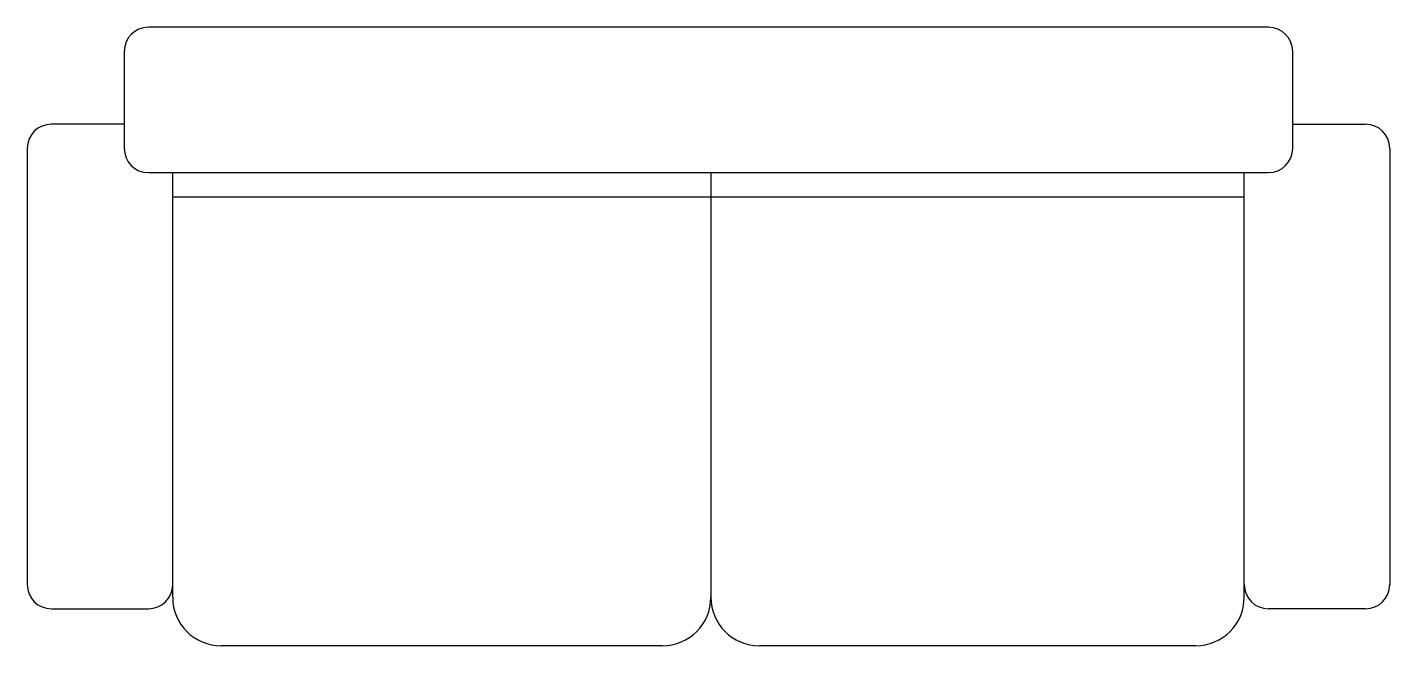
# Model space of a CAD drawing. Extents: x 11.65 to 13.05, y 7.3 to 7.93.
import ezdxf

# ---------------------------------------------------------------- set-up
doc = ezdxf.new("R2010")
doc.units = 0
doc.header["$LTSCALE"] = 0.5
doc.layers.get('0').update_dxf_attribs({"linetype": 'CONTINUOUS'})

msp = doc.modelspace()

# ---------------------------------------------------------------- linework, layer by layer
at = {"color": 0}
for p, q in [((12.928, 7.9336), (11.773, 7.9336)), ((11.748, 7.9086), (11.748, 7.8336)), ((12.953, 7.8336), (12.953, 7.9086)), ((11.748, 7.8336), (11.673, 7.8336)), ((11.748, 7.8336), (11.748, 7.8086)), ((12.953, 7.8336), (13.028, 7.8336)), ((12.953, 7.8086), (12.953, 7.8336)), ((11.648, 7.8086), (11.648, 7.3586)), ((13.053, 7.8086), (13.053, 7.3586)), ((11.773, 7.7836), (12.928, 7.7836)), ((11.798, 7.3455), (11.798, 7.7836)), ((12.353, 7.7836), (12.353, 7.3455)), ((12.903, 7.3455), (12.903, 7.7836)), ((11.798, 7.7586), (12.903, 7.7586)), ((11.798, 7.3586), (11.798, 7.3949)), ((12.903, 7.3586), (12.903, 7.3955)), ((11.673, 7.3336), (11.773, 7.3336)), ((13.028, 7.3336), (12.928, 7.3336)), ((12.303, 7.2955), (11.848, 7.2955)), ((12.853, 7.2955), (12.403, 7.2955))]:
    msp.add_line(p, q, dxfattribs=at)
for centre, radius, start, end in [((11.773, 7.9086), 0.025, 90, 180), ((12.928, 7.9086), 0.025, 0, 90), ((11.673, 7.8086), 0.025, 90, 180), ((13.028, 7.8086), 0.025, 0, 90), ((11.773, 7.8086), 0.025, 180, 270), ((12.928, 7.8086), 0.025, 270, 0), ((11.673, 7.3586), 0.025, 180, 270), ((11.773, 7.3586), 0.025, 270, 0), ((12.928, 7.3586), 0.025, 180, 270), ((13.028, 7.3586), 0.025, 270, 0), ((11.848, 7.3455), 0.05, 180, 270), ((12.303, 7.3455), 0.05, 270, 0), ((12.403, 7.3455), 0.05, 180, 270), ((12.853, 7.3455), 0.05, 270, 0)]:
    msp.add_arc(centre, radius, start, end, dxfattribs=at)

doc.saveas('drawing.dxf')
